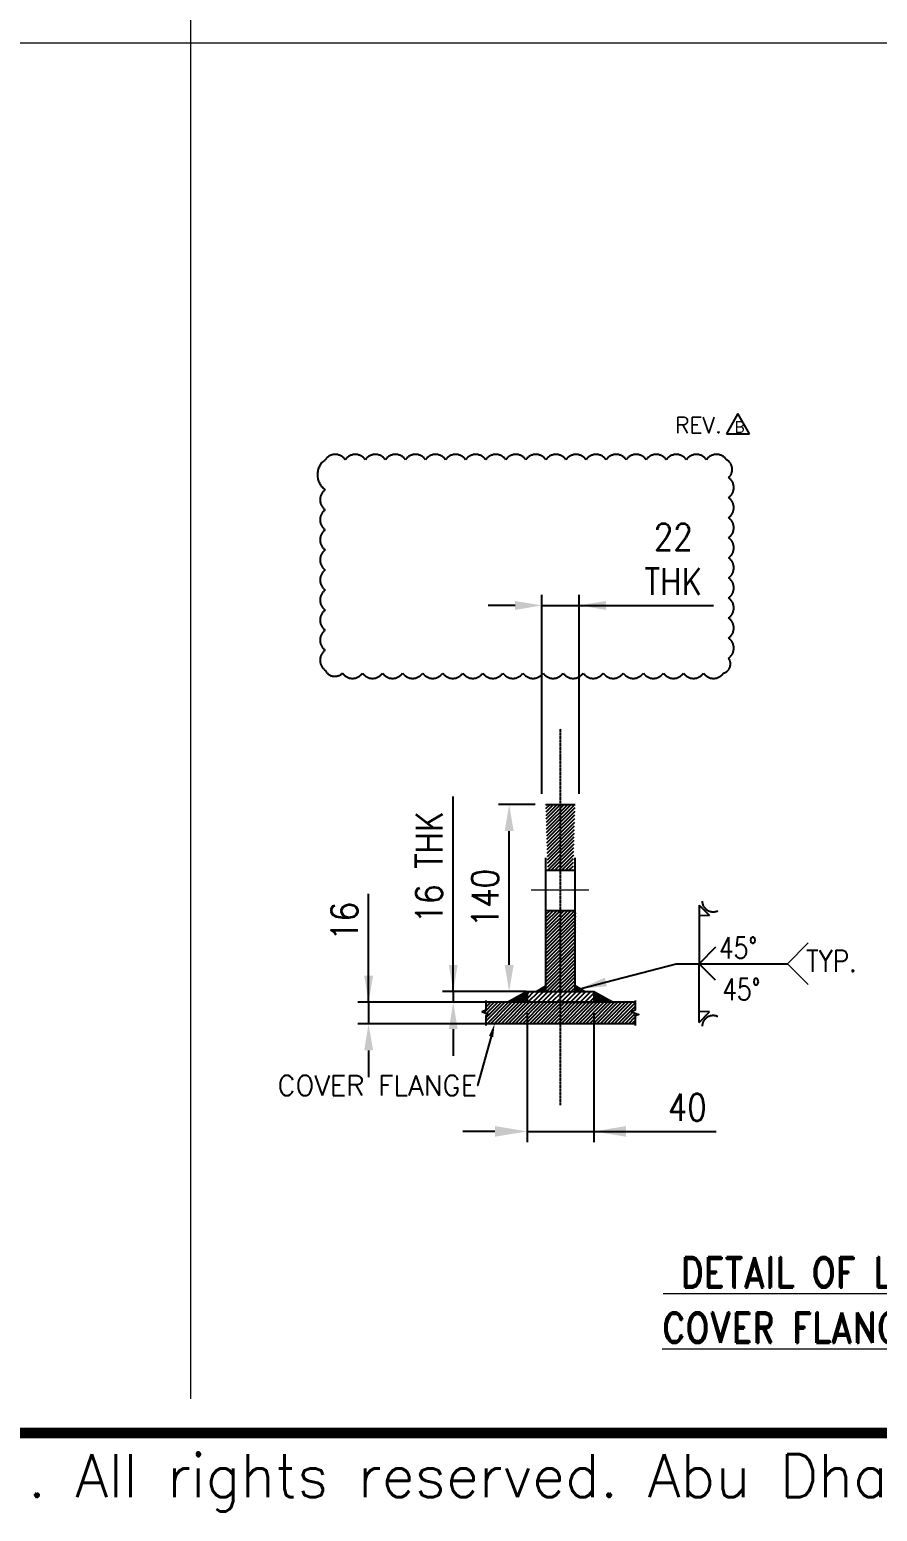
# Model space of a CAD drawing. Header units: inches. Extents: x -23478 to -9690, y -25762 to 11324.
# Drawn here: x -21068 to -20434, y 6633 to 7741 of the extents above; entities that cross this region are included whole.
import ezdxf
from ezdxf import colors
from ezdxf.entities.mleader import LeaderData, LeaderLine
from ezdxf.enums import TextEntityAlignment as Align
from ezdxf.math import Vec2, Vec3

# ---------------------------------------------------------------- set-up
doc = ezdxf.new("R2010")
doc.units = ezdxf.units.IN
doc.header["$LTSCALE"] = 200
doc.header["$MEASUREMENT"] = 0
for name, pattern in [('CENTER', [2, 1.25, -0.25, 0.25, -0.25]), ('CENTER2', [1.125, 0.75, -0.125, 0.125, -0.125]), ('DASHED', [0.75, 0.5, -0.25]), ('DASHED2', [0.375, 0.25, -0.125])]:
    doc.linetypes.add(name, pattern=pattern)
for name, color, linetype, lineweight in [('1 (CEN)', 1, 'CENTER2', 9), ('EQUIPMENT', 4, 'Continuous', 13), ('OBJECT', 7, 'Continuous', 18)]:
    doc.layers.add(name, color=color, linetype=linetype, lineweight=lineweight)
for name, color, linetype in [('BORDER1', 3, 'Continuous'), ('BORDER2', 7, 'Continuous'), ('CENTER', 1, 'CENTER'), ('DIMENSION', 8, 'Continuous'), ('text', 3, 'Continuous')]:
    doc.layers.add(name, color=color, linetype=linetype)
doc.styles.add("ROMAN'S", font='romans.shx')
doc.styles.add('ROMANC', font='ROMANC', dxfattribs={"height": 5})
doc.styles.add('ROMAND', font='romand.shx', dxfattribs={"width": 0.8})
doc.styles.add('ROMANS', font='romans.shx', dxfattribs={"width": 0.85})
doc.styles.add('ROMANT', font='romant.shx')
doc.styles.add('RS', font='ROMANS.shx', dxfattribs={"width": 0.8})
doc.styles.get("Standard").update_dxf_attribs({"font": 'romans.shx'})
doc.dimstyles.new('VEP-8', dxfattribs={"dimscale": 8, "dimtxt": 2.5, "dimasz": 2.5, "dimexe": 1, "dimexo": 1, "dimgap": 1, "dimtad": 1, "dimdec": 1, "dimlfac": -1, "dimzin": 9, "dimdsep": 46, "dimtxsty": 'ROMANS', "dimcen": 0, "dimclrd": 256, "dimclre": 256, "dimclrt": 3, "dimadec": 0, "dimazin": 2, "dimtfac": 1, "dimtdec": 1, "dimtmove": 0, "dimatfit": 3, "dimfxl": 1, "dimlwd": -1, "dimlwe": -1, "dimarcsym": 1})
doc.dimstyles.new('VEP-8$0', dxfattribs={"dimscale": 8, "dimtxt": 2.5, "dimasz": 2.5, "dimexe": 1, "dimexo": 1, "dimgap": 1, "dimtad": 1, "dimdec": 1, "dimlfac": -1, "dimzin": 9, "dimdsep": 46, "dimtxsty": 'ROMANS', "dimcen": 0, "dimclrd": 256, "dimclre": 256, "dimclrt": 3, "dimadec": 0, "dimazin": 2, "dimtfac": 1, "dimtdec": 1, "dimtmove": 0, "dimatfit": 3, "dimfxl": 1, "dimlwd": -1, "dimlwe": -1, "dimarcsym": 1})

# ---------------------------------------------------------------- blocks, each defined once
blk = doc.blocks.new('*U44')
at = {"layer": 'BORDER1', "color": 154, "true_color": 0x1859a9, "const_width": 1}
blk.add_lwpolyline([(0, 564), (796, 564), (796, 0), (0, 0)], close=True, dxfattribs=at)
at = {"layer": 'BORDER2', "color": 154, "true_color": 0x1859a9, "style": 'ROMANS'}
blk.add_text('2017 ADNOC Onshore . All rights reserved. Abu Dhabi Company for Onshore Petroleum Operations Ltd. Restricted Circulation', height=4, dxfattribs=at).set_placement((328, -2), align=Align.TOP_CENTER)
at = {"layer": 'BORDER2', "flags": 8}
for tag, height, style, p in [('REV-B', 2.7, 'ROMANS', (662.76, 125.68)), ('REV-A', 2.7, 'ROMANS', (662.76, 118.68)), ('RE-B', 7, 'ROMANT', (745.34, 6.15))]:
    blk.add_attdef(tag, text='', height=height, dxfattribs=dict(at, style=style)).set_placement(p, align=Align.CENTER)
at = {"layer": 'BORDER2', "style": 'ROMANS', "width": 4.59626}
for tag, p, p2 in [('DATE-B', (668.47, 125.68), (681.47, 125.68)), ('DATE-A', (668.47, 118.68), (681.47, 118.68))]:
    blk.add_attdef(tag, text='', height=2.7, dxfattribs=at).set_placement(p, p2, align=Align.FIT)
at = {"layer": 'BORDER2'}
for tag, height, style, p in [('DRN-B', 2.7, 'ROMANS', (689.55, 125.68)), ('CHD-B', 2.7, 'ROMANS', (701.61, 125.68)), ('APD-B', 2.7, 'ROMANS', (713.32, 125.68)), ('DRN-A', 2.7, 'ROMANS', (689.55, 118.68)), ('CHD-A', 2.7, 'ROMANS', (701.61, 118.68)), ('APD-A', 2.7, 'ROMANS', (713.32, 118.68)), ('CONS_CONT_VEND', 3.5, 'ROMANC', (726, 61.94))]:
    blk.add_attdef(tag, text='', height=height, dxfattribs=dict(at, style=style)).set_placement(p, align=Align.CENTER)
at = {"layer": 'BORDER2', "style": 'ROMANS', "width": 0.8}
for tag, p, height in [('1:X', (670.77, 103.49), 3), ('LOC', (709.61, 103.49), 3), ('PROJ_NO', (774.84, 103.49), 3), ('CONS_DRG_NO', (681.74, 53.26), 2.5)]:
    blk.add_attdef(tag, p, '', height=height, dxfattribs=at)
at = {"layer": 'BORDER2', "lineweight": 30, "width": 0.8, "flags": 104}
for tag, p in [('COMMENTS-B', (719.88, 127.5)), ('COMMENTS-A', (719.88, 120.5))]:
    blk.add_attdef(tag, text='', height=2.2, dxfattribs=at).set_placement(p, align=Align.MIDDLE_LEFT)
at = {"layer": 'BORDER2', "style": 'ROMANS', "width": 0.8}
for tag, p in [('PROJECT_TITLE_1', (726, 45.91)), ('PROJECT_TITLE_2', (726, 40.58))]:
    blk.add_attdef(tag, text='', height=3.5, dxfattribs=at).set_placement(p, align=Align.MIDDLE)
at = {"layer": 'BORDER2', "style": 'ROMANT', "width": 0.8}
for tag, p in [('DRG_TITLE_1', (726, 29.73)), ('DRG_TITLE_2', (726, 23.03)), ('DRG_TITLE_3', (726, 16.33))]:
    blk.add_attdef(tag, text='', height=4, dxfattribs=at).set_placement(p, align=Align.CENTER)
at = {"layer": 'BORDER2', "style": 'ROMANT'}
for tag, p in [('AR', (668.95, 6.15)), ('PA', (683.03, 6.15)), ('DC', (697.09, 6.15)), ('TS', (775.94, 6.15))]:
    blk.add_attdef(tag, p, '', height=7, dxfattribs=at)
for tag, p in [('SRNO', (736.79, 6.15)), ('SH', (771.83, 6.2))]:
    blk.add_attdef(tag, text='', height=7, dxfattribs=at).set_placement(p, align=Align.RIGHT)
at = {"layer": 'BORDER2', "style": 'ROMANS', "flags": 2}
blk.add_attdef('TB_VERSION', text='', height=2, dxfattribs=at).set_placement((1, -1), align=Align.TOP_LEFT)
blk = doc.blocks.new('*D163')
at = {"layer": 'Defpoints', "color": 0, "transparency": 16777216}
for p in [(-20696.1, 7014), (-20646.1, 7014), (-20646.1, 6917.5)]:
    blk.add_point(p, dxfattribs=at)
at = {"layer": 'DIMENSION', "transparency": 16777216}
for p, q in [((-20696.1, 7006), (-20696.1, 6909.5)), ((-20646.1, 7006), (-20646.1, 6909.5)), ((-20720.1, 6917.5), (-20744.1, 6917.5)), ((-20696.1, 6917.5), (-20646.1, 6917.5)), ((-20646.1, 6917.5), (-20554.6, 6917.5)), ((-20622.1, 6917.5), (-20598.1, 6917.5))]:
    blk.add_line(p, q, dxfattribs=at)
for points in [[(-20720.1, 6913.5), (-20720.1, 6921.5), (-20696.1, 6917.5)], [(-20622.1, 6921.5), (-20622.1, 6913.5), (-20646.1, 6917.5)]]:
    blk.add_solid(points, dxfattribs=at)
at = {"layer": 'DIMENSION', "color": 3, "linetype": 'DASHED2', "transparency": 16777216, "insert": (-20576.3, 6935.5), "char_height": 20, "attachment_point": 5, "style": 'ROMANS', "bg_fill": 3, "box_fill_scale": 1.25, "bg_fill_color": 256, "bg_fill_true_color": 13158600, "bg_fill_transparency": 0}
blk.add_mtext('40', dxfattribs=at)
blk = doc.blocks.new('*D162')
at = {"layer": 'Defpoints', "color": 0, "transparency": 16777216}
for p in [(-20657.1, 7310.8), (-20685.1, 7162), (-20657.1, 7162)]:
    blk.add_point(p, dxfattribs=at)
at = {"layer": 'DIMENSION', "transparency": 16777216}
for p, q in [((-20685.1, 7170), (-20685.1, 7318.8)), ((-20657.1, 7170), (-20657.1, 7318.8)), ((-20705.1, 7310.8), (-20725.1, 7310.8)), ((-20685.1, 7310.8), (-20657.1, 7310.8)), ((-20657.1, 7310.8), (-20556.6, 7310.8)), ((-20637.1, 7310.8), (-20617.1, 7310.8))]:
    blk.add_line(p, q, dxfattribs=at)
for points in [[(-20705.1, 7307.4), (-20705.1, 7314.1), (-20685.1, 7310.8)], [(-20637.1, 7314.1), (-20637.1, 7307.4), (-20657.1, 7310.8)]]:
    blk.add_solid(points, dxfattribs=at)
at = {"layer": 'DIMENSION', "color": 3, "linetype": 'DASHED2', "transparency": 16777216, "insert": (-20586.8, 7345.4), "char_height": 20, "attachment_point": 5, "style": 'ROMANS', "bg_fill": 3, "box_fill_scale": 1.25, "bg_fill_color": 256, "bg_fill_true_color": 13158600, "bg_fill_transparency": 0}
blk.add_mtext('\\pxt0;22\\P\\pxtz;THK', dxfattribs=at)
blk = doc.blocks.new('*D164')
at = {"layer": 'Defpoints', "color": 0, "transparency": 16777216}
for p in [(-20615.3, 7014), (-20814.6, 6998), (-20615.3, 6998)]:
    blk.add_point(p, dxfattribs=at)
at = {"layer": 'DIMENSION', "transparency": 16777216}
for p, q in [((-20814.6, 7014), (-20814.6, 7095.1)), ((-20814.6, 7034), (-20814.6, 7054)), ((-20623.3, 7014), (-20822.6, 7014)), ((-20814.6, 7014), (-20814.6, 6998)), ((-20623.3, 6998), (-20822.6, 6998)), ((-20814.6, 6978), (-20814.6, 6958))]:
    blk.add_line(p, q, dxfattribs=at)
for points in [[(-20817.9, 7034), (-20811.2, 7034), (-20814.6, 7014)], [(-20811.2, 6978), (-20817.9, 6978), (-20814.6, 6998)]]:
    blk.add_solid(points, dxfattribs=at)
at = {"layer": 'DIMENSION', "color": 3, "linetype": 'DASHED2', "transparency": 16777216, "insert": (-20832.6, 7074.6), "char_height": 20, "attachment_point": 5, "rotation": 90, "style": 'ROMANS', "bg_fill": 3, "box_fill_scale": 1.25, "bg_fill_color": 256, "bg_fill_true_color": 13158600, "bg_fill_transparency": 0}
blk.add_mtext('16', dxfattribs=at)
blk = doc.blocks.new('*D165')
at = {"layer": 'Defpoints', "color": 0, "transparency": 16777216}
for p in [(-20751.3, 7014), (-20696.1, 7022), (-20696.1, 7014)]:
    blk.add_point(p, dxfattribs=at)
at = {"layer": 'DIMENSION', "transparency": 16777216}
for p, q in [((-20751.3, 7022), (-20751.3, 7167.9)), ((-20751.3, 7042), (-20751.3, 7062)), ((-20704.1, 7022), (-20759.3, 7022)), ((-20704.1, 7014), (-20759.3, 7014)), ((-20751.3, 7022), (-20751.3, 7014)), ((-20751.3, 6994), (-20751.3, 6974))]:
    blk.add_line(p, q, dxfattribs=at)
for points in [[(-20754.6, 7042), (-20748, 7042), (-20751.3, 7022)], [(-20748, 6994), (-20754.6, 6994), (-20751.3, 7014)]]:
    blk.add_solid(points, dxfattribs=at)
at = {"layer": 'DIMENSION', "color": 3, "linetype": 'DASHED2', "transparency": 16777216, "insert": (-20769.3, 7114.9), "char_height": 20, "attachment_point": 5, "rotation": 90, "style": 'ROMANS', "bg_fill": 3, "box_fill_scale": 1.25, "bg_fill_color": 256, "bg_fill_true_color": 13158600, "bg_fill_transparency": 0}
blk.add_mtext('16 THK', dxfattribs=at)
blk = doc.blocks.new('REVISION')
at = {"layer": 'DIMENSION', "color": 1, "linetype": 'DASHED2'}
blk.add_lwpolyline([(-2.5, 13.6), (-11.2, 28.6), (-19.9, 13.6)], close=True, dxfattribs=at)
at = {"layer": 'DIMENSION', "color": 1, "linetype": 'DASHED2', "attachment_point": 1, "style": "ROMAN'S"}
for s, insert, char_height, width in [('REV.', (-58.2, 26), 12, 56.203), ('B', (-13.6, 22.6), 8, 5.597)]:
    blk.add_mtext(s, dxfattribs=dict(at, insert=insert, char_height=char_height, width=width))
blk = doc.blocks.new('*D228')
at = {"layer": 'Defpoints', "color": 0, "transparency": 16777216}
for p in [(-20709.5, 7162), (-20682.1, 7162), (-20689.1, 7022)]:
    blk.add_point(p, dxfattribs=at)
at = {"layer": 'DIMENSION', "transparency": 16777216}
for p, q in [((-20690.1, 7162), (-20717.5, 7162)), ((-20709.5, 7042), (-20709.5, 7142)), ((-20697.1, 7022), (-20717.5, 7022))]:
    blk.add_line(p, q, dxfattribs=at)
for points in [[(-20706.1, 7142), (-20712.8, 7142), (-20709.5, 7162)], [(-20712.8, 7042), (-20706.1, 7042), (-20709.5, 7022)]]:
    blk.add_solid(points, dxfattribs=at)
at = {"layer": 'DIMENSION', "color": 3, "linetype": 'DASHED2', "transparency": 16777216, "insert": (-20727.5, 7092), "char_height": 20, "attachment_point": 5, "rotation": 90, "style": 'ROMANS'}
blk.add_mtext('140', dxfattribs=at)

msp = doc.modelspace()

# ---------------------------------------------------------------- hatches: boundary and pattern name
at = {"layer": 'DIMENSION', "linetype": 'DASHED', "ltscale": 10}
h = msp.add_hatch(dxfattribs=at)
h.set_pattern_fill('ANSI31', color=256, scale=14.94, angle=180)
h.set_pattern_definition([(225, (27.3043, 105.5798), (1.32052191, -1.32052191), [])])
h.paths.add_polyline_path([(-20671.08, 7082.78), (-20682.08, 7082.78), (-20682.08, 7022.01), (-20671.08, 7022.01)])
h.paths.add_polyline_path([(-20659.33, 7082.78), (-20671.08, 7082.78), (-20671.08, 7022.01), (-20660.83, 7022.01)])
h.paths.add_polyline_path([(-20671.08, 7162.01), (-20682.08, 7162.01), (-20680.58, 7112.78), (-20671.08, 7112.78)])
h.paths.add_polyline_path([(-20660.08, 7162.01), (-20671.08, 7162.01), (-20671.08, 7112.78), (-20661.58, 7112.78)])
h = msp.add_hatch(dxfattribs=at)
h.set_pattern_fill('ANSI31', color=256, scale=14.94, angle=180)
h.set_pattern_definition([(225, (26.8671, 117.6442), (1.32052191, -1.32052191), [])])
h.paths.add_polyline_path([(-20671.52, 7014.01), (-20726.81, 7014.01), (-20726.81, 7008.01), (-20729.56, 7007.01), (-20724.07, 7005.01), (-20726.81, 7004.01), (-20726.81, 6998.01), (-20671.52, 6998.01)])
h.paths.add_polyline_path([(-20615.35, 7008.01), (-20615.35, 7014.01), (-20671.52, 7014.01), (-20671.52, 6998.01), (-20615.35, 6998.01), (-20615.35, 7004.01), (-20612.6, 7005.01), (-20618.1, 7007.01)])
at = {"layer": 'DIMENSION', "linetype": 'DASHED'}
h = msp.add_hatch(dxfattribs=at)
h.set_pattern_fill('ANSI31', color=2, scale=20)
h.set_pattern_definition([(45, (27.3043, 113.5798), (-1.76776695, 1.76776695), [])])
h.paths.add_polyline_path([(-20671.08, 7014.01), (-20671.08, 7022.01), (-20696.08, 7022.01), (-20696.08, 7014.01)])
h.paths.add_polyline_path([(-20646.08, 7014.01), (-20646.08, 7022.01), (-20671.08, 7022.01), (-20671.08, 7014.01)])

# ---------------------------------------------------------------- linework, layer by layer
at = {"layer": '1 (CEN)', "ltscale": 0.5}
msp.add_line((-20649.92, 7097.78), (-20692.94, 7097.78), dxfattribs=at)
at = {"layer": 'CENTER', "linetype": 'CENTER', "ltscale": 0.001}
msp.add_line((-20671.08, 6937.04), (-20671.08, 7218.62), dxfattribs=at)
at = {"layer": 'DIMENSION', "color": 7, "linetype": 'DASHED'}
for p, q in [((-20682.08, 7162.01), (-20660.08, 7162.01)), ((-20682.08, 7112.78), (-20660.08, 7112.78)), ((-20682.08, 7082.78), (-20660.08, 7082.78)), ((-20567.53, 7086.76), (-20567.53, 7078.88)), ((-20567.53, 7086.76), (-20559.65, 7078.88)), ((-20567.53, 7078.88), (-20567.53, 7042.87)), ((-20559.65, 7078.88), (-20567.53, 7078.65)), ((-20653.03, 7022.01), (-20660.08, 7026.29)), ((-20671.08, 7014.01), (-20646.08, 7014.01))]:
    msp.add_line(p, q, dxfattribs=at)
at = {"layer": 'DIMENSION'}
for p in [(-20555.28, 7055.12), (-20555.28, 7030.62)]:
    msp.add_line(p, (-20567.53, 7042.87), dxfattribs=at)
at = {"layer": 'DIMENSION', "color": 7, "linetype": 'DASHED'}
msp.add_arc((-20556.97, 7089.97), 8.28, 182.70188, 294.56167, dxfattribs=at)
at = {"layer": 'EQUIPMENT', "color": 8, "lineweight": 15, "ltscale": 75}
for p in [(-20485.83, 7058.46), (-20485.83, 7027.28)]:
    msp.add_line(p, (-20501.42, 7042.87), dxfattribs=at)
at = {"layer": 'OBJECT', "color": 252, "lineweight": 15}
for p, q in [((-20947.75, 11199.96, 0.48), (-20947.75, 6717.44, 0.88)), ((-19572.66, 7731.27, 0.02), (-22815.54, 7731.27)), ((-20946.35, 6692.36, -108.44), (-19549.04, 6692.03))]:
    msp.add_line(p, q, dxfattribs=at)

# ---------------------------------------------------------------- block references
at = {"layer": 'BORDER1', "lineweight": 9, "xscale": 8.000000000000005, "yscale": 8.000000000000005, "zscale": 8.000000000000005}
msp.add_blockref('*U44', (-22815.09, 6692.03), dxfattribs=at)
at = {"layer": 'DIMENSION', "color": 6, "linetype": 'DASHED2'}
msp.add_blockref('REVISION', (-20527.19, 7425.59, -28.54), dxfattribs=at)

# ---------------------------------------------------------------- texts
at = {"layer": 'OBJECT', "color": 3, "lineweight": 15, "style": 'RS', "width": 0.85}
msp.add_text('TYP.', height=16, dxfattribs=at).set_placement((-20487.43, 7036.89))
at = {"layer": 'OBJECT', "color": 3, "lineweight": 15, "char_height": 16, "width": 13.3456, "attachment_point": 1, "style": 'RS'}
for insert in [(-20552.55, 7062.79), (-20550.13, 7031.69)]:
    msp.add_mtext('45%%D', dxfattribs=dict(at, insert=insert))
at = {"layer": 'text', "color": 3, "lineweight": 15, "style": 'ROMAND', "width": 0.85}
for s, p in [('%%U DETAIL OF LIFTING LUG', (-20594.45, 6800.74, 0.01)), ('%%UCOVER FLANGE (2 NOS.)  ', (-20595.01, 6759.43, 0.01))]:
    msp.add_text(s, height=22.6022, rotation=0.00011, dxfattribs=at).set_placement(p)

# ---------------------------------------------------------------- leaders
at = {"layer": 'DIMENSION'}
msp.add_leader([(-20656.55, 7024.15), (-20584.64, 7042.87), (-20501.42, 7042.87)], dimstyle='VEP-8', dxfattribs=at)

# ---------------------------------------------------------------- next in the draw order: dimensions: what is measured, and where the dimension line sits
at = {"layer": 'DIMENSION', "color": 7, "linetype": 'DASHED'}
for base, p1, p2, text, override, picture, middle in [((-20657.08, 7310.77), (-20685.08, 7162.01), (-20657.08, 7162.01), '\\pxt0;22\\P\\pxtz;THK', {"dimtxt": 2.5, "dimlfac": 1, "dimtxsty": 'ROMANS', "dimfxl": 1.5, "dimtfill": 1}, '*D162', (-20586.82, 7310.77)), ((-20646.08, 6917.51), (-20696.08, 7014.01), (-20646.08, 7014.01), '40', {"dimtxt": 2.5, "dimasz": 3, "dimlfac": 1, "dimfxl": 1.5, "dimtfill": 1}, '*D163', (-20576.32, 6917.51))]:
    dim = msp.add_linear_dim(base=base, p1=p1, p2=p2, angle=180, text=text, dimstyle='VEP-8$0', override=override, dxfattribs=at)
    dim.commit()
    dim.dimension.update_dxf_attribs({"geometry": picture, "text_midpoint": middle, "dimtype": 160})

# ---------------------------------------------------------------- next in the draw order: linework, layer by layer
for p, q in [((-20567.53, 6998.99), (-20567.53, 7042.87)), ((-20615.35, 7014.01), (-20726.81, 7014.01)), ((-20671.08, 7014.01), (-20696.08, 7014.01)), ((-20559.65, 7006.86), (-20567.53, 7007.09)), ((-20567.53, 6998.99), (-20559.65, 7006.86)), ((-20615.35, 6998.01), (-20726.81, 6998.01))]:
    msp.add_line(p, q, dxfattribs=at)
at = {"layer": 'DIMENSION', "color": 6, "linetype": 'DASHED2'}
msp.add_lwpolyline([(-20847, 7419.76, -0.5206), (-20832, 7419.76, -0.5206), (-20817, 7419.76, -0.5206), (-20802, 7419.76, -0.5206), (-20787, 7419.76, -0.5206), (-20772, 7419.76, -0.5206), (-20757, 7419.76, -0.5206), (-20742, 7419.76, -0.5206), (-20727, 7419.76, -0.5206), (-20712, 7419.76, -0.5206), (-20697, 7419.76, -0.5206), (-20682, 7419.76, -0.5206), (-20667, 7419.76, -0.5206), (-20652, 7419.76, -0.5206), (-20637, 7419.76, -0.5206), (-20622, 7419.76, -0.5206), (-20607, 7419.76, -0.5206), (-20592, 7419.76, -0.5206), (-20577, 7419.76, -0.5206), (-20562, 7419.76, -0.5206), (-20547, 7419.76, -0.5206), (-20545.38, 7406.38, -0.5206), (-20545.38, 7391.38, -0.5206), (-20545.38, 7376.38, -0.5206), (-20545.38, 7361.38, -0.5206), (-20545.38, 7346.38, -0.5206), (-20545.38, 7331.38, -0.5206), (-20545.38, 7316.38, -0.5206), (-20545.38, 7301.38, -0.5206), (-20545.38, 7286.38, -0.5206), (-20545.38, 7271.38, -0.5206), (-20549.14, 7260.15, -0.5206), (-20564.14, 7260.15, -0.5206), (-20579.14, 7260.15, -0.5206), (-20594.14, 7260.15, -0.5206), (-20609.14, 7260.15, -0.5206), (-20624.14, 7260.15, -0.5206), (-20639.14, 7260.15, -0.5206), (-20654.14, 7260.15, -0.5206), (-20669.14, 7260.15, -0.5206), (-20684.14, 7260.15, -0.5206), (-20699.14, 7260.15, -0.5206), (-20714.14, 7260.15, -0.5206), (-20729.14, 7260.15, -0.5206), (-20744.14, 7260.15, -0.5206), (-20759.14, 7260.15, -0.5206), (-20774.14, 7260.15, -0.5206), (-20789.14, 7260.15, -0.5206), (-20804.14, 7260.15, -0.5206), (-20819.14, 7260.15, -0.5206), (-20834.14, 7260.15, -0.5206), (-20847, 7262.29, -0.5206), (-20847, 7277.29, -0.5206), (-20847, 7292.29, -0.5206), (-20847, 7307.29, -0.5206), (-20847, 7322.29, -0.5206), (-20847, 7337.29, -0.5206), (-20847, 7352.29, -0.5206), (-20847, 7367.29, -0.5206), (-20847, 7382.29, -0.5206), (-20847, 7397.29, -0.5206)], format="xyb", close=True, dxfattribs=at)
at = {"layer": 'DIMENSION', "color": 6, "linetype": 'Continuous'}
for points in [[(-20726.81, 7015.45), (-20726.81, 7008.01), (-20729.56, 7007.01), (-20724.07, 7005.01), (-20726.81, 7004.01), (-20726.81, 6996.57)], [(-20615.35, 7015.45), (-20615.35, 7008.01), (-20618.1, 7007.01), (-20612.6, 7005.01), (-20615.35, 7004.01), (-20615.35, 6996.57)]]:
    msp.add_lwpolyline(points, dxfattribs=at)
at = {"layer": 'DIMENSION', "color": 7, "linetype": 'DASHED'}
msp.add_arc((-20556.97, 6995.78), 8.28, 65.43833, 177.29812, dxfattribs=at)

# ---------------------------------------------------------------- next in the draw order: leaders
at = {"layer": 'DIMENSION', "color": 7, "linetype": 'DASHED2', "true_color": 0xffffff}
ml = msp.add_multileader_mtext('Standard', dxfattribs=at)
ml.set_content('COVER FLANGE', color=(255, 255, 255))
ml.set_leader_properties()
ml.build(insert=Vec2(0, 0))
ml.multileader.update_dxf_attribs({"dogleg_length": 0.36, "arrow_head_size": 10})
ctx = ml.context
ctx.base_point, ctx.char_height, ctx.arrow_head_size, ctx.landing_gap_size, ctx.plane_origin = Vec3(-20899.41, 6951.83), 15, 10, 0.09, Vec3(-20722.35, 7014.01)
ctx.text_align_type = 2
notes = []
notes.append((ctx, [(0, (1, 1, 0), (-20733.15, 6951.83), (-1, 0), 0.36, [(0, [(-20720.34, 6998.01)], 0, [])])]))
ctx.mtext.insert, ctx.mtext.alignment, ctx.mtext.flow_direction = Vec3(-20733.6, 6959.33), 3, 5
for ctx, leaders in notes:
    for number, flags, end, landing, length, lines in leaders:
        leader = LeaderData()
        leader.index, (leader.has_last_leader_line, leader.has_dogleg_vector, leader.attachment_direction) = number, flags
        leader.last_leader_point, leader.dogleg_vector, leader.dogleg_length = Vec3(end), Vec3(landing), length
        for number, points, colour, breaks in lines:
            line = LeaderLine()
            line.index, line.vertices, line.color, line.breaks = number, Vec3.list(points), colors.encode_raw_color(colour), breaks
            leader.lines.append(line)
        ctx.leaders.append(leader)

# ---------------------------------------------------------------- next in the draw order: dimensions: what is measured, and where the dimension line sits
at = {"layer": 'DIMENSION', "color": 6, "linetype": 'DASHED2'}
dim = msp.add_linear_dim(base=(-20814.56, 6998.01), p1=(-20615.35, 7014.01), p2=(-20615.35, 6998.01), angle=90, dimstyle='VEP-8$0', override={"dimfxl": 1.5, "dimtfill": 1}, dxfattribs=at)
dim.commit()
dim.dimension.update_dxf_attribs({"geometry": '*D164', "text_midpoint": (-20814.56, 7074.55), "dimtype": 160})

# ---------------------------------------------------------------- next in the draw order: hatches: boundary and pattern name
at = {"layer": 'DIMENSION', "linetype": 'DASHED'}
h = msp.add_hatch(dxfattribs=at)
h.set_pattern_fill('ANSI37', color=5, scale=0.5)
h.set_pattern_definition([(45, (0, -8), (-0.04419417382, 0.04419417382), []), (135, (0, -8), (-0.04419417382, -0.04419417382), [])])
h.paths.add_polyline_path([(-20682.08, 7026.29), (-20689.13, 7022.01), (-20682.08, 7022.01)])
h.paths.add_polyline_path([(-20653.03, 7022.01), (-20660.08, 7026.29), (-20660.08, 7022.01)])

# ---------------------------------------------------------------- next in the draw order: linework, layer by layer
at = {"layer": 'DIMENSION', "color": 7, "linetype": 'DASHED'}
for p, q in [((-20682.08, 7022.01), (-20682.08, 7162.01)), ((-20660.08, 7022.01), (-20660.08, 7162.01)), ((-20689.13, 7022.01), (-20682.08, 7026.29)), ((-20696.08, 7022.01), (-20696.08, 7014.01)), ((-20646.08, 7022.01), (-20646.08, 7014.01))]:
    msp.add_line(p, q, dxfattribs=at)
at = {"layer": 'DIMENSION', "color": 6, "linetype": 'DASHED2'}
msp.add_line((-20646.08, 7022.01), (-20631.67, 7014.01), dxfattribs=at)

# ---------------------------------------------------------------- next in the draw order: dimensions: what is measured, and where the dimension line sits
dim = msp.add_linear_dim(base=(-20751.29, 7014.01), p1=(-20696.08, 7022.01), p2=(-20696.08, 7014.01), angle=90, text='16 THK', dimstyle='VEP-8$0', override={"dimfxl": 1.5, "dimtfill": 1}, dxfattribs=at)
dim.commit()
dim.dimension.update_dxf_attribs({"geometry": '*D165', "text_midpoint": (-20751.29, 7114.94), "dimtype": 160})

# ---------------------------------------------------------------- next in the draw order: hatches: boundary and pattern name
at = {"layer": 'DIMENSION', "linetype": 'DASHED'}
h = msp.add_hatch(dxfattribs=at)
h.set_pattern_fill('ANSI37', color=5, scale=0.5, angle=4e-11)
h.paths.add_polyline_path([(-20696.08, 7022.01), (-20710.49, 7014.01), (-20696.08, 7014.01)])
h.paths.add_polyline_path([(-20631.67, 7014.01), (-20646.08, 7022.01), (-20646.08, 7014.01)])

# ---------------------------------------------------------------- next in the draw order: linework, layer by layer
at = {"layer": 'DIMENSION', "color": 6, "linetype": 'DASHED2'}
msp.add_line((-20696.08, 7022.01), (-20710.49, 7014.01), dxfattribs=at)
at = {"layer": 'DIMENSION', "color": 7, "linetype": 'DASHED'}
msp.add_line((-20696.08, 7022.01), (-20646.08, 7022.01), dxfattribs=at)

# ---------------------------------------------------------------- next in the draw order: dimensions: what is measured, and where the dimension line sits
at = {"layer": 'DIMENSION', "color": 6, "linetype": 'DASHED2'}
dim = msp.add_linear_dim(base=(-20709.46, 7162.01), p1=(-20689.13, 7022.01), p2=(-20682.08, 7162.01), angle=90, dimstyle='VEP-8$0', override={"dimlfac": 1, "dimarcsym": 0}, dxfattribs=at)
dim.commit()
dim.dimension.update_dxf_attribs({"geometry": '*D228', "text_midpoint": (-20727.46, 7092.01)})

doc.saveas('drawing.dxf')
